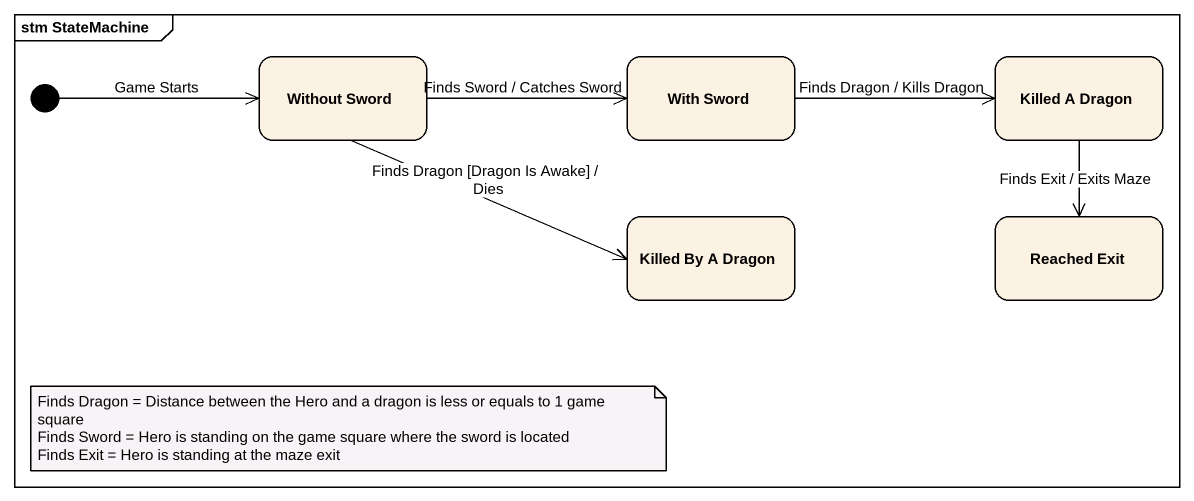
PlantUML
@startuml
mainframe stm StateMachine
hide empty description
state "Without Sword" as Without_Sword
state "With Sword" as With_Sword
state "Killed A Dragon" as Killed_A_Dragon
state "Killed By A Dragon" as Killed_By_A_Dragon
state "Reached Exit" as Reached_Exit
[*] -right-> Without_Sword : Game Starts
Without_Sword -right-> With_Sword : Finds Sword / Catches Sword
Without_Sword -right-> Killed_By_A_Dragon : Finds Dragon [Dragon Is Awake] / Dies
With_Sword -right-> Killed_A_Dragon : Finds Dragon / Kills Dragon
Killed_A_Dragon --> Reached_Exit : Finds Exit / Exits Maze
note as N1
  Finds Dragon = Distance between the Hero and a dragon is less or equals to 1 game square
  Finds Sword = Hero is standing on the game square where the sword is located
  Finds Exit = Hero is standing at the maze exit
end note
@enduml
